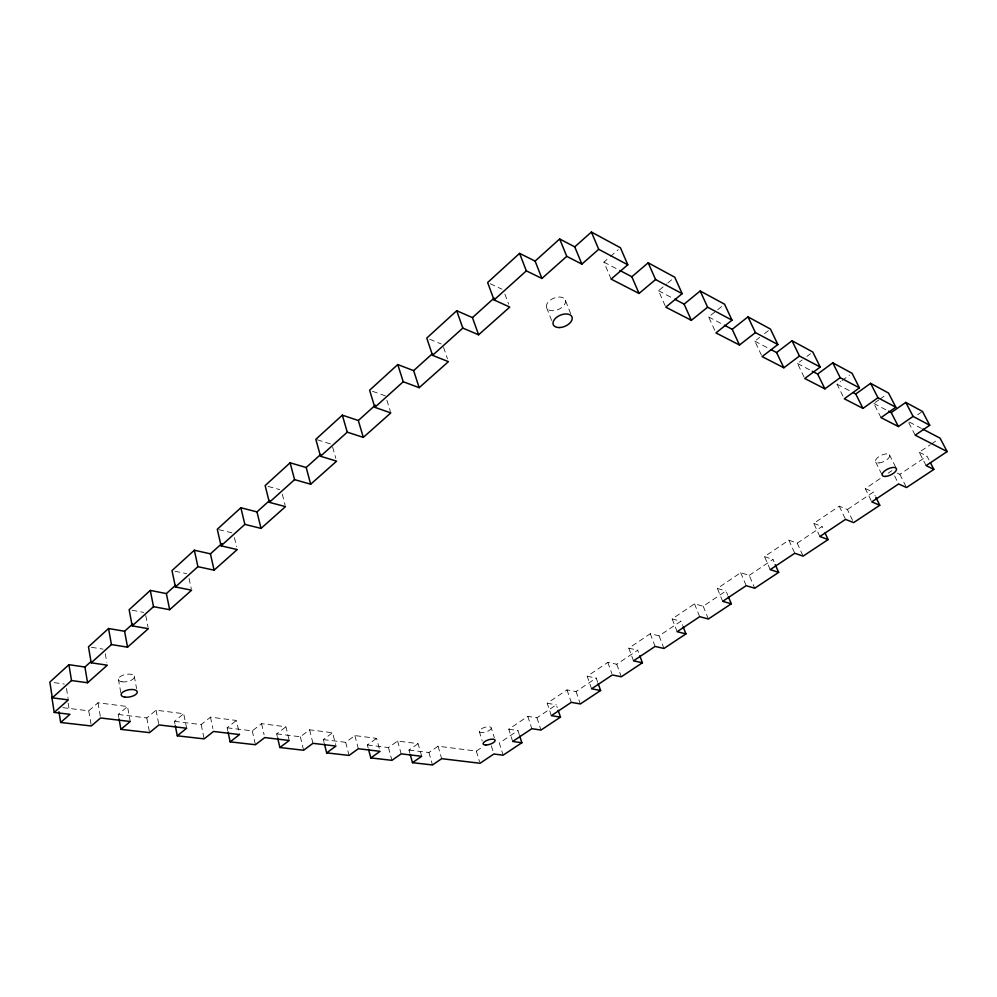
<?xml version="1.0" encoding="UTF-8"?>
<svg xmlns="http://www.w3.org/2000/svg" width="997" height="997" viewBox="0 0 997 997"><rect width="100%" height="100%" fill="white"/><g stroke="black" fill="none" stroke-linecap="round" stroke-linejoin="round"><path stroke-width="0.75" stroke-dasharray="4.99 3.74" d="M62.823 707.658L88.745 710.836L97.993 702.785L127.516 706.549L130.233 721.516M611.099 279.11L603.933 262.136L609.441 257.351M610.538 256.391L618.24 249.686M118.78 717.429L118.244 714.45L127.516 706.549M118.244 714.45L146.796 717.94L156.068 710.2L183.71 713.727L186.638 728.246M665.173 305.805L658.531 290.738L666.644 283.971M667.803 282.998L674.745 277.203M174.998 724.233L174.425 721.329L183.71 713.727M174.425 721.329L201.195 724.607L210.479 717.142L236.426 720.457L239.529 734.565M714.724 330.256L708.655 316.971L724.57 304.197M227.74 730.602L227.129 727.798L236.426 720.457M227.129 727.798L252.278 730.876L261.563 723.672L285.952 726.788L289.217 740.484M761.459 355.206L754.829 341.148L759.627 337.435M764.437 333.708L769.235 329.982M277.316 736.596L276.68 733.867L285.952 726.788M276.68 733.867L300.346 736.771L309.618 729.804L332.587 732.745L335.603 744.585M804.105 377.14L797.5 363.494L802.199 359.954M806.909 356.428L810.449 353.773M324.075 742.541L323.34 739.587L332.587 732.745M323.34 739.587L345.672 742.316L354.895 735.587L376.579 738.353L380.069 751.327M842.976 396.133L837.044 384.206L840.795 381.477M842.041 380.555L849.544 375.096M368.13 747.85L367.357 744.971L376.579 738.353M367.357 744.971L388.456 747.563L397.641 741.045L418.129 743.662L421.706 756.299M881.012 417.631L873.808 403.449L878.706 399.984M879.927 399.112L886.059 394.775M409.742 752.872L408.969 750.08L418.129 743.662M408.969 750.08L428.922 752.523L438.057 746.205L476.317 751.09L482.585 746.865M917.676 414.752L921.278 412.272M512.657 741.469L508.769 729.206L527.799 716.357L536.947 717.803L556.314 704.804L557.236 707.546M551.353 715.659L547.203 703.259L567.006 689.899L576.067 691.557L596.206 678.047L598.163 683.581M591.607 688.802L587.196 676.278L607.796 662.382L616.744 664.264L637.706 650.194L639.276 654.393M633.506 660.849L628.808 648.187L650.268 633.718L659.092 635.849L680.926 621.193L682.596 625.431M677.162 631.712L672.165 618.938L694.523 603.846L703.221 606.238L725.978 590.972L727.748 595.246M722.688 601.341L717.366 588.442L740.696 572.689L749.221 575.369L754.729 588.255M770.207 569.636L764.525 556.613L788.889 540.175L797.239 543.153L803.108 556.152M819.858 536.511L813.789 523.363L839.262 506.177L847.4 509.504L853.644 522.615M871.116 500.544L865.296 488.605L881.797 477.476M888.14 473.201L891.941 470.634M926.113 465.611L919.209 452.227L930.251 444.774M931.485 443.952L937.616 439.802M519.263 734.615L517.954 730.552L499.323 743.052L503.111 755.19M749.221 575.369L772.974 559.442L774.681 563.317M797.239 543.153L822.039 526.516L823.858 530.429M847.4 509.504L873.322 492.107L875.266 496.057M897.213 473.077L899.842 474.31L926.986 456.103L929.74 461.424M54.199 682.671L64.356 684.054M508.769 729.206L517.954 730.552M91.388 647.29L103.04 649.134M547.203 703.259L556.314 704.804M132.065 610.251L143.742 612.395M587.196 676.278L596.206 678.047M174.936 571.206L186.638 573.674M628.808 648.187L637.706 650.194M218.742 529.631L231.915 532.809M672.165 618.938L680.926 621.193M268.068 486.399L279.758 489.614M717.366 588.442L725.978 590.972M317.283 439.789L330.406 443.902M764.525 556.613L772.974 559.442M372.517 391.285L385.565 395.946M813.789 523.363L822.039 526.516M429.645 339.242L441.16 343.94M865.296 488.605L873.322 492.107M490.237 283.734L501.977 289.192M919.209 452.227L926.986 456.103M603.933 262.136L618.551 269.788M658.531 290.738L673.349 298.489M708.655 316.971L723.049 324.511M754.829 341.148L768.413 348.265M797.5 363.494L810.922 370.523M837.044 384.206L850.416 391.198M873.808 403.449L887.218 410.477M909.401 422.092L921.402 428.374M908.778 422.778L915.209 435.19M899.842 474.31L906.522 487.545M889.474 454.819L896.278 468.341M894.608 475.955L898.621 483.956M875.665 462.035L882.382 475.557M839.262 506.177L845.518 519.387M788.889 540.175L794.759 553.26M740.696 572.689L746.192 585.663M703.221 606.238L708.381 619M694.523 603.846L699.682 616.682M565.311 300.159A10.07 6.094 -22.9 0 1 553.061 310.728A10.07 6.094 -22.9 0 1 549.497 300.77A10.07 6.094 -22.9 0 1 565.311 300.159L570.907 314.205M546.63 307.687L552.674 323.165M659.092 635.849L663.952 648.474M650.268 633.718L655.104 646.43M504.906 294.127L508.669 304.197M616.744 664.264L621.305 676.776M607.796 662.382L611.834 673.561M576.067 691.557L580.354 703.944M567.006 689.899L571.281 702.362M443.565 347.38L447.454 358.795M536.947 717.803L540.985 730.066M527.799 716.357L531.825 728.695M491.309 728.059A6.269 2.393 -17.5 0 1 482.286 732.621A6.269 2.393 -17.5 0 1 482.261 728.308A6.269 2.393 -17.5 0 1 491.309 728.059L494.313 737.705M386.873 400.183L390.388 411.487M491.347 745.868L493.453 752.66M479.258 731.287L482.224 740.945M476.317 751.09L479.594 761.907M438.057 746.205L441.671 758.68M428.922 752.523L432.486 764.961M332.662 447.155L335.827 458.346M397.641 741.045L401.18 753.857M388.456 747.563L391.933 760.337M354.895 735.587L358.334 748.735M282.288 494.176L285.142 505.242M345.672 742.316L349.05 755.427M309.618 729.804L312.946 743.326M300.346 736.771L303.611 750.243M234.432 537.632L236.538 546.593M261.563 723.672L264.118 734.789M252.278 730.876L255.406 744.734M189.056 578.397L191.262 588.729M210.479 717.142L212.897 728.595M201.195 724.607L204.148 738.877M145.774 615.573L148.055 627.225M156.068 710.2L158.897 724.931M146.796 717.94L149.55 732.633M134.259 676.053L136.589 688.578M118.356 679.082L121.136 694.46M105.258 653.683L106.791 662.32M97.993 702.785L100.597 717.977M88.745 710.836L91.039 724.47M66.5 688.503L68.095 698.461M68.132 703.097L69.491 711.509M879.055 462.932A7.802 3.365 -25.8 0 0 889.735 455.666A7.802 3.365 -25.8 0 0 878.905 456.651A7.802 3.365 -25.8 0 0 879.055 462.932M122.02 681.798A8.15 3.652 -10.8 0 0 134.421 676.988A8.15 3.652 -10.8 0 0 122.731 675.281A8.15 3.652 -10.8 0 0 122.02 681.798"/><path stroke-width="1.5" d="M90.677 661.834L84.907 667.03L68.918 664.675L49.85 682.085L52.293 697.838L68.332 699.882L54.212 712.444L51.794 696.878M132.601 624.022L124.588 631.251L108.536 628.521L88.471 646.829L91.213 662.793L107.302 665.198L87.574 682.758L71.51 680.54L52.293 697.838M175.522 585.326L166.374 593.576L150.285 590.411L129.136 609.715L132.19 625.879L148.329 628.683L127.554 647.178L111.44 644.573L91.213 662.793M221.907 543.502L210.429 553.846L194.328 550.219L172.007 570.583L175.422 586.946L191.586 590.199L169.664 609.703L153.513 606.675L132.19 625.879M269.676 500.432L256.964 511.897L240.863 507.747L217.271 529.27L221.072 545.833L237.236 549.571L214.093 570.172L197.929 566.67L175.422 586.946M320.698 454.433L306.179 467.518L290.115 462.795L265.14 485.589L269.352 502.338L285.503 506.626L261.027 528.398L244.863 524.385L221.072 545.833M728.346 596.667L731.312 603.783L722.688 601.341L746.192 585.663L754.729 588.255L778.657 572.378L770.207 569.636L794.759 553.26L803.108 556.152L828.096 539.576L819.858 536.511L845.518 519.387L853.644 522.615L879.778 505.28L871.764 501.877L898.621 483.956L906.522 487.545L933.865 469.4L926.113 465.611L947.15 451.579L915.209 435.19L929.74 425.258L913.09 416.41L898.409 426.566L881.012 417.631L895.842 407.237L877.958 397.741L862.978 408.384L844.285 398.788L859.426 387.883L840.197 377.664L824.905 388.842L804.766 378.511L820.219 367.046L799.457 356.016L783.854 367.768L762.119 356.614L777.872 344.538L755.414 332.599L739.487 345.012L715.933 332.911L732.01 320.162L707.621 307.201L691.382 320.311L665.784 307.176L682.16 293.666L655.577 279.546L639.04 293.454L611.099 279.11L627.786 264.778L598.711 249.312L581.874 264.118L566.757 256.354L541.919 278.45L535.115 261.102L519.574 253.375L487.633 282.525L494.063 299.947L509.754 307.076L478.597 334.793L472.453 317.594L456.713 310.74L426.766 338.07L432.548 355.343L448.426 361.649L419.176 387.671L413.643 370.635L397.753 364.566L369.613 390.238L374.822 407.349L390.824 412.908L363.319 437.384L358.322 420.51L342.32 415.151L315.825 439.328L320.523 456.252L336.612 461.15L310.69 484.218L294.564 479.632L269.352 502.338M358.322 420.51L375.346 405.156M413.643 370.635L432.573 353.561M472.453 317.594L494.151 298.041M535.115 261.102L559.666 238.968L574.758 246.87L581.874 264.118M320.523 456.252L347.255 432.162L363.319 437.384M374.822 407.349L403.237 381.751L419.176 387.671M432.548 355.343L462.807 328.088L478.597 334.793M494.063 299.947L526.341 270.86L541.919 278.45M574.758 246.87L591.408 232.039L620.446 247.767L627.786 264.778M58.96 711.708L60.655 722.476L69.94 714.313L54.212 712.444M619.872 270.486L631.836 276.755L648.187 262.809L674.745 277.203L682.16 293.666M119.042 718.924L120.899 729.368L130.233 721.516L100.597 717.977L91.288 725.978L60.655 722.476M674.695 299.2L684.116 304.135L700.181 290.987L724.57 304.197L732.01 320.162M175.285 725.679L177.292 735.811L186.638 728.246L158.897 724.931L149.55 732.633L120.899 729.368M724.358 325.196L732.209 329.309L747.962 316.872L770.432 329.047L777.872 344.538M228.039 732.01L230.17 741.855L239.529 734.565L213.508 731.449L204.148 738.877L177.292 735.811M771.142 349.698L776.576 352.539L792.029 340.75L812.792 352.003L820.219 367.046M277.64 737.967L279.87 747.526L289.217 740.484L264.753 737.568L255.406 744.734L230.17 741.855M812.268 371.233L817.64 374.037L832.794 362.833L852.049 373.277L859.426 387.883M324.449 744.011L326.655 752.872L335.977 746.068L312.946 743.326L303.611 750.243L279.87 747.526M853.083 392.606L855.762 394.002L870.605 383.334L888.501 393.03L895.842 407.237M368.504 749.295L370.797 757.919L380.069 751.327L358.334 748.735L349.05 755.427L326.655 752.872M888.551 411.175L891.231 412.584L905.787 402.402L922.474 411.437L929.74 425.258M410.141 754.28L412.484 762.68L421.706 756.299L401.18 753.857L391.933 760.337L370.797 757.919M519.686 735.973L521.867 742.74L503.111 755.19L493.864 754.019L480.006 763.266L441.671 758.68L432.486 764.961L412.484 762.68M558.158 710.288L560.476 717.13L540.985 730.066L531.825 728.695L512.657 741.469L521.867 742.74M598.163 683.581L600.618 690.497L580.354 703.944L571.281 702.362L551.353 715.659L560.476 717.13M639.8 655.789L642.404 662.768L621.305 676.776L612.345 674.969L591.607 688.802L600.618 690.497M683.157 626.839L685.936 633.893L663.952 648.474L655.104 646.43L633.506 660.849L642.404 662.768M731.312 603.783L708.381 619L699.682 616.682L677.162 631.712L685.936 633.893M922.736 429.071L940.071 438.157L947.15 451.579M905.787 402.402L913.09 416.41M930.425 462.745L933.865 469.4M891.231 412.584L898.409 426.566M870.605 383.334L877.958 397.741M855.762 394.002L862.978 408.384M832.794 362.833L840.197 377.664M817.64 374.037L824.905 388.842M875.914 497.378L879.778 505.28M792.029 340.75L799.457 356.016M776.576 352.539L783.854 367.768M747.962 316.872L755.414 332.599M732.209 329.309L739.487 345.012M825.067 533.046L828.096 539.576M700.181 290.987L707.621 307.201M684.116 304.135L691.382 320.311M648.187 262.809L655.577 279.546M775.242 564.614L778.657 572.378M631.836 276.755L639.04 293.454M591.408 232.039L598.711 249.312M559.666 238.968L566.757 256.354M519.574 253.375L526.341 270.86M456.713 310.74L462.807 328.088M397.753 364.566L403.237 381.751M342.32 415.151L347.255 432.162M306.179 467.518L310.69 484.218M290.115 462.795L294.564 479.632M256.964 511.897L261.027 528.398M240.863 507.747L244.863 524.385M210.429 553.846L214.093 570.172M194.328 550.219L197.929 566.67M166.374 593.576L169.664 609.703M150.285 590.411L153.513 606.675M124.588 631.251L127.554 647.178M108.536 628.521L111.44 644.573M84.907 667.03L87.574 682.758M68.918 664.675L71.51 680.54M486.087 745.008A6.294 2.355 -17.5 0 0 495.173 740.459A6.294 2.355 -17.5 0 0 486.1 740.759A6.294 2.355 -17.5 0 0 486.087 745.008M885.76 476.416A7.851 3.315 -25.6 0 0 896.54 469.176A7.851 3.315 -25.6 0 0 885.672 470.21A7.851 3.315 -25.6 0 0 885.76 476.416M559.666 327.552A10.144 6.032 -22.8 0 0 572.029 317.009A10.144 6.032 -22.8 0 0 556.139 317.707A10.144 6.032 -22.8 0 0 559.666 327.552M124.799 697.115A8.2 3.602 -11 0 0 137.274 692.292A8.2 3.602 -11 0 0 125.535 690.672A8.2 3.602 -11 0 0 124.799 697.115"/></g></svg>
